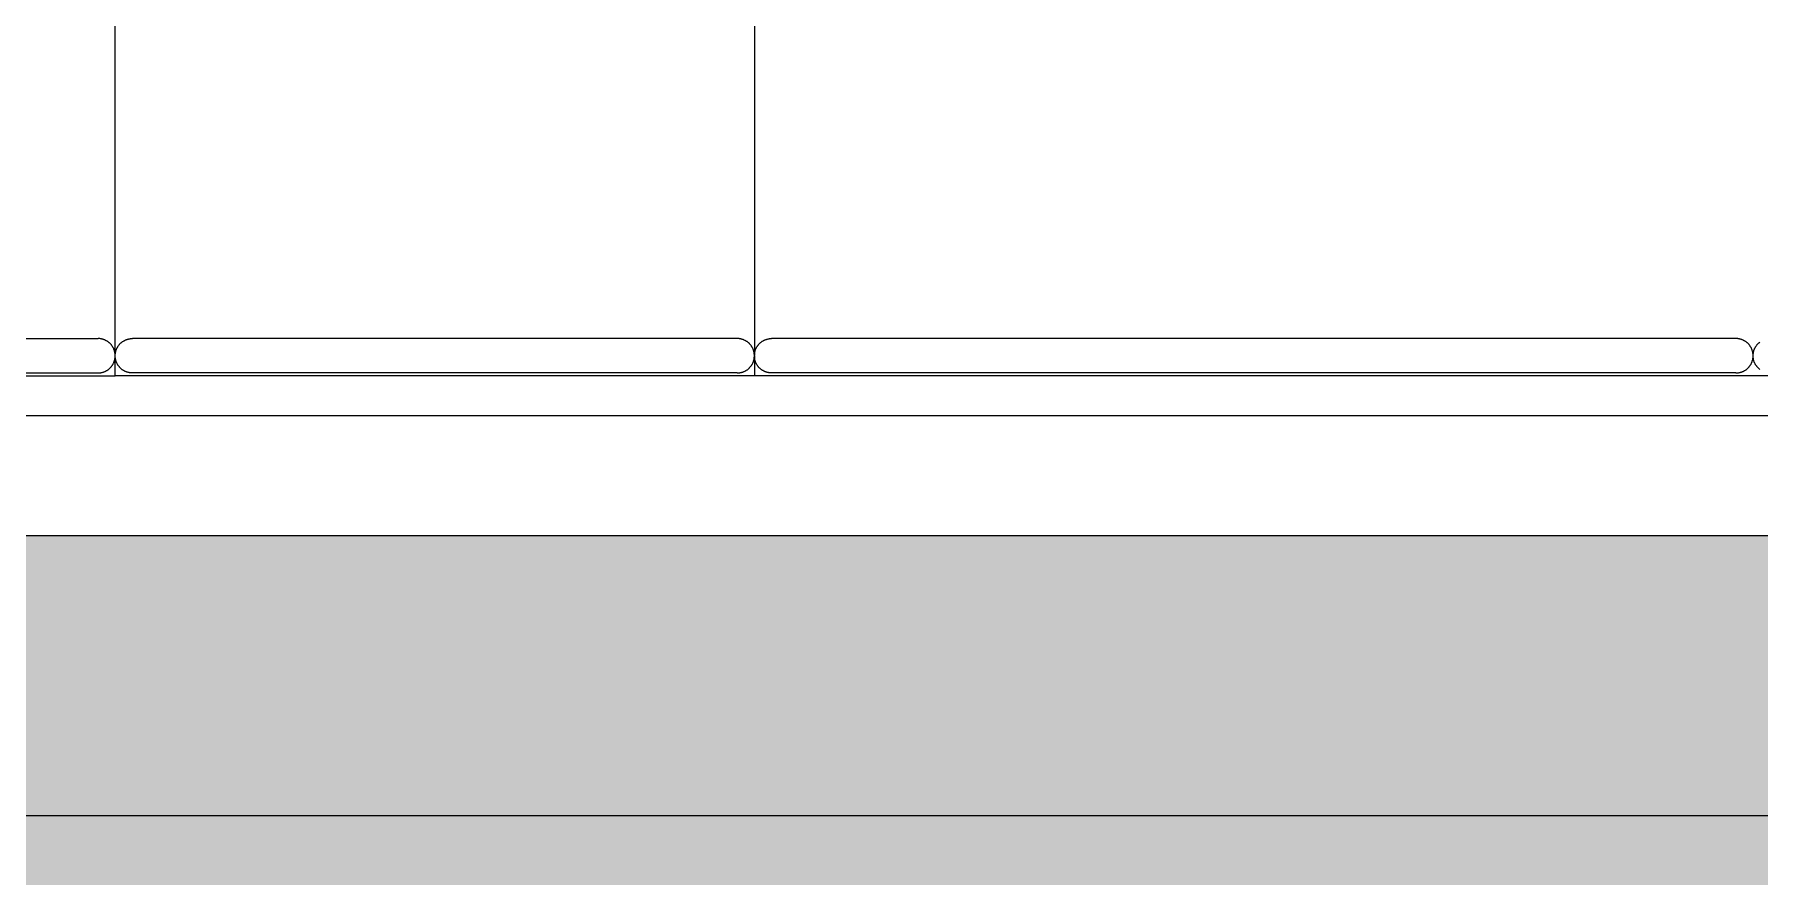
# Model space of a CAD drawing. Header units: millimetres. Extents: x -58335 to 291665, y -66693 to 213307.
# Drawn here: x 181853 to 184012, y -17328 to -16275 of the extents above; entities that cross this region are included whole.
import ezdxf

# ---------------------------------------------------------------- set-up
doc = ezdxf.new("R2010")
doc.units = ezdxf.units.MM
doc.header["$LTSCALE"] = 1000
for name, color, linetype in [('X-SITE$0$-MY-계획선', 253, 'Continuous'), ('X-SITE$0$-MY-녹지', 254, 'Continuous'), ('X-SITE$0$-MY-보조선', 253, 'Continuous'), ('X-SITE$0$-MY-시설선', 254, 'Continuous')]:
    doc.layers.add(name, color=color, linetype=linetype)
doc.linetypes.add('X-SITE$0$FENCELINE1', pattern='A,6.35,-2.54,[133,ltypeshp.shx,S=2.54,R=0,X=-2.54,Y=0],-2.54,25.4', length=36.83)
pattern_1 = [(0, (-29382.5, 14650.24), (317.5, 317.5), [158.75, -476.25]), (90, (-29303.13, 14570.87), (-317.5, 317.5), [158.75, -476.25])]

# ---------------------------------------------------------------- blocks, each defined once
blk = doc.blocks.new('X-SITE$0$GPSP-100')
at = {"layer": 'X-SITE$0$-MY-시설선'}
for points in [[(-400, -1100), (-400, -1524.5)], [(400, -1524.5), (400, -1100)], [(-1658.4, -1542), (-1657.9, -1541.7), (-1657.5, -1541.3), (-1657.1, -1541), (-1656.7, -1540.6), (-1656.3, -1540.2), (-1655.9, -1539.8), (-1655.5, -1539.4), (-1655.2, -1539), (-1654.8, -1538.6), (-1654.5, -1538.1), (-1654.1, -1537.7), (-1653.8, -1537.2), (-1653.5, -1536.8), (-1653.2, -1536.3), (-1652.9, -1535.8), (-1652.7, -1535.4), (-1652.4, -1534.9), (-1652.2, -1534.4), (-1651.9, -1533.9), (-1651.7, -1533.4), (-1651.5, -1532.9), (-1651.3, -1532.4), (-1651.1, -1531.9), (-1651, -1531.4), (-1650.8, -1530.9), (-1650.7, -1530.4), (-1650.6, -1529.9), (-1650.5, -1529.4), (-1650.4, -1528.9), (-1650.3, -1528.4), (-1650.2, -1527.9), (-1650.1, -1527.4), (-1650.1, -1526.9), (-1650, -1526.4), (-1650, -1526), (-1650, -1525.5), (-1650, -1525), (-1650, -1524.5), (-1650, -1524), (-1650, -1523.6), (-1650.1, -1523.1), (-1650.1, -1522.6), (-1650.2, -1522.1), (-1650.3, -1521.6), (-1650.4, -1521.1), (-1650.5, -1520.6), (-1650.6, -1520.1), (-1650.7, -1519.6), (-1650.8, -1519.1), (-1651, -1518.6), (-1651.1, -1518.1), (-1651.3, -1517.6), (-1651.5, -1517.1), (-1651.7, -1516.6), (-1651.9, -1516.1), (-1652.2, -1515.6), (-1652.4, -1515.1), (-1652.7, -1514.6), (-1652.9, -1514.2), (-1653.2, -1513.7), (-1653.5, -1513.2), (-1653.8, -1512.8), (-1654.1, -1512.3), (-1654.5, -1511.9), (-1654.8, -1511.4), (-1655.2, -1511), (-1655.5, -1510.6), (-1655.9, -1510.2), (-1656.3, -1509.8), (-1656.7, -1509.4), (-1657.1, -1509), (-1657.5, -1508.7), (-1657.9, -1508.3), (-1658.4, -1508)], [(-1628.5, -1546.5), (-1629, -1546.5), (-1629.5, -1546.5), (-1630, -1546.5), (-1630.5, -1546.4), (-1631, -1546.4), (-1631.4, -1546.3), (-1631.9, -1546.2), (-1632.4, -1546.1), (-1632.9, -1546), (-1633.4, -1545.9), (-1633.9, -1545.8), (-1634.4, -1545.7), (-1634.9, -1545.5), (-1635.4, -1545.4), (-1635.9, -1545.2), (-1636.4, -1545), (-1636.9, -1544.8), (-1637.4, -1544.6), (-1637.9, -1544.3), (-1638.4, -1544.1), (-1638.9, -1543.8), (-1639.4, -1543.6), (-1639.8, -1543.3), (-1640.3, -1543), (-1640.7, -1542.7), (-1641.2, -1542.4), (-1641.6, -1542), (-1642.1, -1541.7), (-1642.5, -1541.3), (-1642.9, -1541), (-1643.3, -1540.6), (-1643.7, -1540.2), (-1644.1, -1539.8), (-1644.5, -1539.4), (-1644.9, -1539), (-1645.2, -1538.6), (-1645.6, -1538.1), (-1645.9, -1537.7), (-1646.2, -1537.2), (-1646.5, -1536.8), (-1646.8, -1536.3), (-1647.1, -1535.8), (-1647.4, -1535.4), (-1647.6, -1534.9), (-1647.9, -1534.4), (-1648.1, -1533.9), (-1648.3, -1533.4), (-1648.5, -1532.9), (-1648.7, -1532.4), (-1648.9, -1531.9), (-1649, -1531.4), (-1649.2, -1530.9), (-1649.3, -1530.4), (-1649.5, -1529.9), (-1649.6, -1529.4), (-1649.7, -1528.9), (-1649.8, -1528.4), (-1649.8, -1527.9), (-1649.9, -1527.4), (-1649.9, -1526.9), (-1650, -1526.4), (-1650, -1526), (-1650, -1525.5), (-1650, -1525), (-1650, -1524.5), (-1650, -1524), (-1650, -1523.6), (-1649.9, -1523.1), (-1649.9, -1522.6), (-1649.8, -1522.1), (-1649.8, -1521.6), (-1649.7, -1521.1), (-1649.6, -1520.6), (-1649.5, -1520.1), (-1649.3, -1519.6), (-1649.2, -1519.1), (-1649, -1518.6), (-1648.9, -1518.1), (-1648.7, -1517.6), (-1648.5, -1517.1), (-1648.3, -1516.6), (-1648.1, -1516.1), (-1647.9, -1515.6), (-1647.6, -1515.1), (-1647.4, -1514.6), (-1647.1, -1514.2), (-1646.8, -1513.7), (-1646.5, -1513.2), (-1646.2, -1512.8), (-1645.9, -1512.3), (-1645.6, -1511.9), (-1645.2, -1511.4), (-1644.9, -1511), (-1644.5, -1510.6), (-1644.1, -1510.2), (-1643.7, -1509.8), (-1643.3, -1509.4), (-1642.9, -1509), (-1642.5, -1508.7), (-1642.1, -1508.3), (-1641.6, -1508), (-1641.2, -1507.6), (-1640.7, -1507.3), (-1640.3, -1507), (-1639.8, -1506.7), (-1639.4, -1506.4), (-1638.9, -1506.2), (-1638.4, -1505.9), (-1637.9, -1505.7), (-1637.4, -1505.4), (-1636.9, -1505.2), (-1636.4, -1505), (-1635.9, -1504.8), (-1635.4, -1504.6), (-1634.9, -1504.5), (-1634.4, -1504.3), (-1633.9, -1504.2), (-1633.4, -1504.1), (-1632.9, -1504), (-1632.4, -1503.9), (-1631.9, -1503.8), (-1631.4, -1503.7), (-1631, -1503.6), (-1630.5, -1503.6), (-1630, -1503.5), (-1629.5, -1503.5), (-1629, -1503.5), (-1628.5, -1503.5)], [(-1628.5, -1503.5), (-1528.5, -1503.5)], [(-1528.5, -1503.5), (-521.5, -1503.5)], [(-521.5, -1503.5), (-421.5, -1503.5)], [(-400, -1524.5), (-400, -1524.1), (-400, -1523.6), (-400.1, -1523.1), (-400.1, -1522.6), (-400.2, -1522.1), (-400.3, -1521.6), (-400.3, -1521.2), (-400.4, -1520.7), (-400.5, -1520.2), (-400.7, -1519.7), (-400.8, -1519.2), (-400.9, -1518.7), (-401.1, -1518.2), (-401.3, -1517.7), (-401.5, -1517.2), (-401.6, -1516.7), (-401.9, -1516.3), (-402.1, -1515.8), (-402.3, -1515.3), (-402.6, -1514.8), (-402.8, -1514.4), (-403.1, -1513.9), (-403.4, -1513.4), (-403.7, -1513), (-404, -1512.5), (-404.3, -1512.1), (-404.6, -1511.7), (-405, -1511.2), (-405.3, -1510.8), (-405.7, -1510.4), (-406.1, -1510), (-406.5, -1509.6), (-406.9, -1509.3), (-407.3, -1508.9), (-407.7, -1508.5), (-408.1, -1508.2), (-408.5, -1507.8), (-409, -1507.5), (-409.4, -1507.2), (-409.9, -1506.9), (-410.3, -1506.6), (-410.8, -1506.4), (-411.3, -1506.1), (-411.7, -1505.8), (-412.2, -1505.6), (-412.7, -1505.4), (-413.2, -1505.2), (-413.7, -1505), (-414.2, -1504.8), (-414.7, -1504.6), (-415.2, -1504.5), (-415.7, -1504.3), (-416.2, -1504.2), (-416.6, -1504.1), (-417.1, -1503.9), (-417.6, -1503.9), (-418.1, -1503.8), (-418.6, -1503.7), (-419.1, -1503.6), (-419.6, -1503.6), (-420.1, -1503.5), (-420.6, -1503.5), (-421, -1503.5), (-421.5, -1503.5)], [(-378.5, -1546.5), (-379, -1546.5), (-379.5, -1546.5), (-380, -1546.5), (-380.5, -1546.4), (-381, -1546.4), (-381.4, -1546.3), (-381.9, -1546.2), (-382.4, -1546.1), (-382.9, -1546), (-383.4, -1545.9), (-383.9, -1545.8), (-384.4, -1545.7), (-384.9, -1545.5), (-385.4, -1545.4), (-385.9, -1545.2), (-386.4, -1545), (-386.9, -1544.8), (-387.4, -1544.6), (-387.9, -1544.3), (-388.4, -1544.1), (-388.9, -1543.8), (-389.4, -1543.6), (-389.8, -1543.3), (-390.3, -1543), (-390.8, -1542.7), (-391.2, -1542.4), (-391.6, -1542), (-392.1, -1541.7), (-392.5, -1541.3), (-392.9, -1541), (-393.3, -1540.6), (-393.7, -1540.2), (-394.1, -1539.8), (-394.5, -1539.4), (-394.9, -1539), (-395.2, -1538.6), (-395.6, -1538.1), (-395.9, -1537.7), (-396.2, -1537.2), (-396.5, -1536.8), (-396.8, -1536.3), (-397.1, -1535.8), (-397.4, -1535.4), (-397.6, -1534.9), (-397.9, -1534.4), (-398.1, -1533.9), (-398.3, -1533.4), (-398.5, -1532.9), (-398.7, -1532.4), (-398.9, -1531.9), (-399, -1531.4), (-399.2, -1530.9), (-399.3, -1530.4), (-399.5, -1529.9), (-399.6, -1529.4), (-399.7, -1528.9), (-399.8, -1528.4), (-399.8, -1527.9), (-399.9, -1527.4), (-399.9, -1526.9), (-400, -1526.4), (-400, -1526), (-400, -1525.5), (-400, -1525), (-400, -1524.5), (-400, -1524), (-400, -1523.6), (-399.9, -1523.1), (-399.9, -1522.6), (-399.8, -1522.1), (-399.8, -1521.6), (-399.7, -1521.1), (-399.6, -1520.6), (-399.5, -1520.1), (-399.3, -1519.6), (-399.2, -1519.1), (-399, -1518.6), (-398.9, -1518.1), (-398.7, -1517.6), (-398.5, -1517.1), (-398.3, -1516.6), (-398.1, -1516.1), (-397.9, -1515.6), (-397.6, -1515.1), (-397.4, -1514.6), (-397.1, -1514.2), (-396.8, -1513.7), (-396.5, -1513.2), (-396.2, -1512.8), (-395.9, -1512.3), (-395.6, -1511.9), (-395.2, -1511.4), (-394.9, -1511), (-394.5, -1510.6), (-394.1, -1510.2), (-393.7, -1509.8), (-393.3, -1509.4), (-392.9, -1509), (-392.5, -1508.7), (-392.1, -1508.3), (-391.6, -1508), (-391.2, -1507.6), (-390.8, -1507.3), (-390.3, -1507), (-389.8, -1506.7), (-389.4, -1506.4), (-388.9, -1506.2), (-388.4, -1505.9), (-387.9, -1505.7), (-387.4, -1505.4), (-386.9, -1505.2), (-386.4, -1505), (-385.9, -1504.8), (-385.4, -1504.6), (-384.9, -1504.5), (-384.4, -1504.3), (-383.9, -1504.2), (-383.4, -1504.1), (-382.9, -1504), (-382.4, -1503.9), (-381.9, -1503.8), (-381.4, -1503.7), (-381, -1503.6), (-380.5, -1503.6), (-380, -1503.5), (-379.5, -1503.5), (-379, -1503.5), (-378.5, -1503.5)], [(-378.5, -1503.5), (-278.5, -1503.5)], [(-278.5, -1503.5), (278.5, -1503.5)], [(278.5, -1503.5), (378.5, -1503.5)], [(378.5, -1546.5), (379, -1546.5), (379.5, -1546.5), (379.9, -1546.5), (380.4, -1546.4), (380.9, -1546.4), (381.4, -1546.3), (381.9, -1546.2), (382.4, -1546.1), (382.9, -1546), (383.4, -1545.9), (383.9, -1545.8), (384.4, -1545.7), (384.9, -1545.5), (385.4, -1545.4), (385.9, -1545.2), (386.4, -1545), (386.9, -1544.8), (387.4, -1544.6), (387.9, -1544.3), (388.4, -1544.1), (388.9, -1543.8), (389.3, -1543.6), (389.8, -1543.3), (390.3, -1543), (390.7, -1542.7), (391.2, -1542.4), (391.6, -1542), (392.1, -1541.7), (392.5, -1541.3), (392.9, -1541), (393.3, -1540.6), (393.7, -1540.2), (394.1, -1539.8), (394.5, -1539.4), (394.8, -1539), (395.2, -1538.6), (395.5, -1538.1), (395.9, -1537.7), (396.2, -1537.2), (396.5, -1536.8), (396.8, -1536.3), (397.1, -1535.8), (397.3, -1535.4), (397.6, -1534.9), (397.8, -1534.4), (398.1, -1533.9), (398.3, -1533.4), (398.5, -1532.9), (398.7, -1532.4), (398.9, -1531.9), (399, -1531.4), (399.2, -1530.9), (399.3, -1530.4), (399.4, -1529.9), (399.5, -1529.4), (399.6, -1528.9), (399.7, -1528.4), (399.8, -1527.9), (399.9, -1527.4), (399.9, -1526.9), (400, -1526.4), (400, -1526), (400, -1525.5), (400, -1525), (400, -1524.5), (400, -1524), (400, -1523.6), (399.9, -1523.1), (399.9, -1522.6), (399.8, -1522.1), (399.7, -1521.6), (399.6, -1521.1), (399.5, -1520.6), (399.4, -1520.1), (399.3, -1519.6), (399.2, -1519.1), (399, -1518.6), (398.9, -1518.1), (398.7, -1517.6), (398.5, -1517.1), (398.3, -1516.6), (398.1, -1516.1), (397.8, -1515.6), (397.6, -1515.1), (397.3, -1514.6), (397.1, -1514.2), (396.8, -1513.7), (396.5, -1513.2), (396.2, -1512.8), (395.9, -1512.3), (395.5, -1511.9), (395.2, -1511.4), (394.8, -1511), (394.5, -1510.6), (394.1, -1510.2), (393.7, -1509.8), (393.3, -1509.4), (392.9, -1509), (392.5, -1508.7), (392.1, -1508.3), (391.6, -1508), (391.2, -1507.6), (390.7, -1507.3), (390.3, -1507), (389.8, -1506.7), (389.3, -1506.4), (388.9, -1506.2), (388.4, -1505.9), (387.9, -1505.7), (387.4, -1505.4), (386.9, -1505.2), (386.4, -1505), (385.9, -1504.8), (385.4, -1504.6), (384.9, -1504.5), (384.4, -1504.3), (383.9, -1504.2), (383.4, -1504.1), (382.9, -1504), (382.4, -1503.9), (381.9, -1503.8), (381.4, -1503.7), (380.9, -1503.6), (380.4, -1503.6), (379.9, -1503.5), (379.5, -1503.5), (379, -1503.5), (378.5, -1503.5)], [(421.5, -1546.5), (421, -1546.5), (420.5, -1546.5), (420.1, -1546.5), (419.6, -1546.4), (419.1, -1546.4), (418.6, -1546.3), (418.1, -1546.2), (417.6, -1546.1), (417.1, -1546), (416.6, -1545.9), (416.1, -1545.8), (415.6, -1545.7), (415.1, -1545.5), (414.6, -1545.4), (414.1, -1545.2), (413.6, -1545), (413.1, -1544.8), (412.6, -1544.6), (412.1, -1544.3), (411.6, -1544.1), (411.1, -1543.8), (410.7, -1543.6), (410.2, -1543.3), (409.7, -1543), (409.3, -1542.7), (408.8, -1542.4), (408.4, -1542), (407.9, -1541.7), (407.5, -1541.3), (407.1, -1541), (406.7, -1540.6), (406.3, -1540.2), (405.9, -1539.8), (405.5, -1539.4), (405.2, -1539), (404.8, -1538.6), (404.5, -1538.1), (404.1, -1537.7), (403.8, -1537.2), (403.5, -1536.8), (403.2, -1536.3), (402.9, -1535.8), (402.7, -1535.4), (402.4, -1534.9), (402.2, -1534.4), (401.9, -1533.9), (401.7, -1533.4), (401.5, -1532.9), (401.3, -1532.4), (401.1, -1531.9), (401, -1531.4), (400.8, -1530.9), (400.7, -1530.4), (400.6, -1529.9), (400.5, -1529.4), (400.4, -1528.9), (400.3, -1528.4), (400.2, -1527.9), (400.1, -1527.4), (400.1, -1526.9), (400, -1526.4), (400, -1526), (400, -1525.5), (400, -1525), (400, -1524.5), (400, -1524), (400, -1523.6), (400.1, -1523.1), (400.1, -1522.6), (400.2, -1522.1), (400.3, -1521.6), (400.4, -1521.1), (400.5, -1520.6), (400.6, -1520.1), (400.7, -1519.6), (400.8, -1519.1), (401, -1518.6), (401.1, -1518.1), (401.3, -1517.6), (401.5, -1517.1), (401.7, -1516.6), (401.9, -1516.1), (402.2, -1515.6), (402.4, -1515.1), (402.7, -1514.6), (402.9, -1514.2), (403.2, -1513.7), (403.5, -1513.2), (403.8, -1512.8), (404.1, -1512.3), (404.5, -1511.9), (404.8, -1511.4), (405.2, -1511), (405.5, -1510.6), (405.9, -1510.2), (406.3, -1509.8), (406.7, -1509.4), (407.1, -1509), (407.5, -1508.7), (407.9, -1508.3), (408.4, -1508), (408.8, -1507.6), (409.3, -1507.3), (409.7, -1507), (410.2, -1506.7), (410.7, -1506.4), (411.1, -1506.2), (411.6, -1505.9), (412.1, -1505.7), (412.6, -1505.4), (413.1, -1505.2), (413.6, -1505), (414.1, -1504.8), (414.6, -1504.6), (415.1, -1504.5), (415.6, -1504.3), (416.1, -1504.2), (416.6, -1504.1), (417.1, -1504), (417.6, -1503.9), (418.1, -1503.8), (418.6, -1503.7), (419.1, -1503.6), (419.6, -1503.6), (420.1, -1503.5), (420.5, -1503.5), (421, -1503.5), (421.5, -1503.5)], [(521.5, -1503.5), (421.5, -1503.5)], [(-421.5, -1546.5), (-421, -1546.5), (-420.6, -1546.5), (-420.1, -1546.5), (-419.6, -1546.4), (-419.1, -1546.4), (-418.6, -1546.3), (-418.1, -1546.2), (-417.6, -1546.1), (-417.1, -1546.1), (-416.6, -1545.9), (-416.2, -1545.8), (-415.7, -1545.7), (-415.2, -1545.5), (-414.7, -1545.4), (-414.2, -1545.2), (-413.7, -1545), (-413.2, -1544.8), (-412.7, -1544.6), (-412.2, -1544.4), (-411.7, -1544.2), (-411.3, -1543.9), (-410.8, -1543.6), (-410.3, -1543.4), (-409.9, -1543.1), (-409.4, -1542.8), (-409, -1542.5), (-408.5, -1542.2), (-408.1, -1541.8), (-407.7, -1541.5), (-407.3, -1541.1), (-406.9, -1540.7), (-406.5, -1540.4), (-406.1, -1540), (-405.7, -1539.6), (-405.3, -1539.2), (-405, -1538.8), (-404.6, -1538.3), (-404.3, -1537.9), (-404, -1537.5), (-403.7, -1537), (-403.4, -1536.6), (-403.1, -1536.1), (-402.8, -1535.6), (-402.6, -1535.2), (-402.3, -1534.7), (-402.1, -1534.2), (-401.9, -1533.7), (-401.6, -1533.3), (-401.5, -1532.8), (-401.3, -1532.3), (-401.1, -1531.8), (-400.9, -1531.3), (-400.8, -1530.8), (-400.7, -1530.3), (-400.5, -1529.8), (-400.4, -1529.3), (-400.3, -1528.8), (-400.3, -1528.4), (-400.2, -1527.9), (-400.1, -1527.4), (-400.1, -1526.9), (-400, -1526.4), (-400, -1525.9), (-400, -1525.5)], [(-400, -1525.5), (-400, -1550)], [(400, -1525.5), (400, -1525.5)], [(400, -1550), (400, -1525.5)], [(-2900, -1550), (-400, -1550)], [(-1628.5, -1546.5), (-1628.5, -1546.5), (-1626.8, -1546.5), (-1621.5, -1546.5), (-1528.5, -1546.5)], [(-1528.5, -1546.5), (-521.5, -1546.5)], [(-521.5, -1546.5), (-423.2, -1546.5), (-421.9, -1546.5), (-421.5, -1546.5), (-421.5, -1546.5)], [(-400, -1550), (400, -1550)], [(-378.5, -1546.5), (-378.5, -1546.5), (-376.8, -1546.5), (-371.5, -1546.5), (-278.5, -1546.5)], [(-278.5, -1546.5), (278.5, -1546.5)], [(278.5, -1546.5), (376.8, -1546.5), (378.1, -1546.5), (378.5, -1546.5), (378.5, -1546.5)], [(2900, -1550), (400, -1550)], [(521.5, -1546.5), (423.2, -1546.5), (421.9, -1546.5), (421.5, -1546.5), (421.5, -1546.5)]]:
    blk.add_lwpolyline(points, dxfattribs=at)
blk = doc.blocks.new('X-SITE$0$240910_L-1F')
at = {"layer": 'X-SITE$0$-MY-녹지'}
h = blk.add_hatch(dxfattribs=at)
h.set_pattern_fill('CROSS', color=256, scale=50, style=2)
h.set_pattern_definition(pattern_1)
edge = h.paths.add_edge_path()
edge.add_line((167850, -2045.3), (167850, 3516.6))
edge.add_arc((169000, 3516.6), 1150, 135, 180, ccw=False)
edge.add_line((168186.8, 4329.7), (170751, 6893.9))
edge.add_arc((170150, 7495), 850, 315, 360)
edge.add_line((171000, 7495), (171000, 10430.8))
edge.add_arc((170650, 10430.8), 350, 0, 90)
edge.add_line((170650, 10780.8), (169000, 10780.8))
edge.add_line((169000, 10780.8), (169000, 15580.8))
edge.add_line((169000, 15580.8), (171150, 15580.8))
edge.add_arc((171150, 15930.8), 350, 270, 360)
edge.add_line((171500, 15930.8), (171500, 18665.5))
edge.add_line((171500, 18665.5), (172500, 19665.5))
edge.add_line((172500, 19665.5), (172500, 33574.8))
edge.add_arc((171500, 32018.4), 1850, 57.2796, 90)
edge.add_line((171500, 33868.4), (163650, 33868.4))
edge.add_line((163650, 33868.4), (163650, -2251.6))
edge.add_line((163650, -2251.6), (118350, -2251.6))
edge.add_line((118350, -2251.6), (118350, 24610.8))
edge.add_arc((118000, 24610.8), 350, 0, 134.5656)
edge.add_line((117754.4, 24860.2), (112674.6, 19856.8))
edge.add_arc((113271.1, 19251.2), 850, 134.5656, 180)
edge.add_line((112421.1, 19251.2), (112421.1, -3601.6))
edge.add_arc((113271.1, -3601.6), 850, 180, 270)
edge.add_line((113271.1, -4451.6), (115271.1, -4451.6))
edge.add_line((115271.1, -4451.6), (117627.5, -6101.6))
edge.add_line((117627.5, -6101.6), (164145.7, -6101.6))
edge.add_line((164145.7, -6101.6), (167601, -2646.3))
edge.add_arc((167000, -2045.3), 850, 315, 360)
h = blk.add_hatch(dxfattribs=at)
h.set_pattern_fill('CROSS', color=256, scale=50, style=2)
h.set_pattern_definition(pattern_1)
edge = h.paths.add_edge_path()
edge.add_line((167850, -2045.3), (167850, 3516.6))
edge.add_arc((169000, 3516.6), 1150, 135, 180, ccw=False)
edge.add_line((168186.8, 4329.7), (170751, 6893.9))
edge.add_arc((170150, 7495), 850, 315, 360)
edge.add_line((171000, 7495), (171000, 10430.8))
edge.add_arc((170650, 10430.8), 350, 0, 90)
edge.add_line((170650, 10780.8), (169000, 10780.8))
edge.add_line((169000, 10780.8), (169000, 15580.8))
edge.add_line((169000, 15580.8), (171150, 15580.8))
edge.add_arc((171150, 15930.8), 350, 270, 360)
edge.add_line((171500, 15930.8), (171500, 18665.5))
edge.add_line((171500, 18665.5), (172500, 19665.5))
edge.add_line((172500, 19665.5), (172500, 33574.8))
edge.add_arc((171500, 32018.4), 1850, 57.2796, 90)
edge.add_line((171500, 33868.4), (163650, 33868.4))
edge.add_line((163650, 33868.4), (163650, -2251.6))
edge.add_line((163650, -2251.6), (118350, -2251.6))
edge.add_line((118350, -2251.6), (118350, 24610.8))
edge.add_arc((118000, 24610.8), 350, 0, 134.5656)
edge.add_line((117754.4, 24860.2), (112674.6, 19856.8))
edge.add_arc((113271.1, 19251.2), 850, 134.5656, 180)
edge.add_line((112421.1, 19251.2), (112421.1, -3601.6))
edge.add_arc((113271.1, -3601.6), 850, 180, 270)
edge.add_line((113271.1, -4451.6), (115271.1, -4451.6))
edge.add_line((115271.1, -4451.6), (117627.5, -6101.6))
edge.add_line((117627.5, -6101.6), (164145.7, -6101.6))
edge.add_line((164145.7, -6101.6), (167601, -2646.3))
edge.add_arc((167000, -2045.3), 850, 315, 360)
at = {"layer": 'X-SITE$0$-MY-계획선'}
blk.add_lwpolyline([(173500, 32018.4, 0.414214), (171500, 34018.4), (159601.2, 34018.4, 0.414214), (158601.2, 33018.4), (158601.2, 29448.4), (163500, 29448.4), (163500, -2101.6), (118500, -2101.6), (118500, 24610.8)], format="xyb", dxfattribs=at)
blk.add_lwpolyline([(173500, 32018.4, 0.414214), (171500, 34018.4), (159601.2, 34018.4, 0.414214), (158601.2, 33018.4), (158601.2, 29448.4), (163500, 29448.4), (163500, -2101.6), (118500, -2101.6), (118500, 24610.8)], format="xyb", dxfattribs=at)
at = {"layer": 'X-SITE$0$-MY-보조선'}
blk.add_lwpolyline([(118350, 24610.8), (118350, -2251.6), (163650, -2251.6), (163650, 29598.4), (158751.2, 29598.4), (158751.2, 33018.4, -0.414214), (159601.2, 33868.4), (171500, 33868.4, -0.414214), (173350, 32018.4)], format="xyb", dxfattribs=at)
blk.add_lwpolyline([(118350, 24610.8), (118350, -2251.6), (163650, -2251.6), (163650, 29598.4), (158751.2, 29598.4), (158751.2, 33018.4, -0.414214), (159601.2, 33868.4), (171500, 33868.4, -0.414214), (173350, 32018.4)], format="xyb", dxfattribs=at)
at = {"layer": 'X-SITE$0$-MY-시설선', "linetype": 'X-SITE$0$FENCELINE1', "ltscale": 0.15}
blk.add_lwpolyline([(118000, 24960.8), (118000, -2601.6), (164000, -2601.6), (164000, 28198.4)], dxfattribs=at)
blk.add_lwpolyline([(118000, 24960.8), (118000, -2601.6), (164000, -2601.6), (164000, 28198.4)], dxfattribs=at)
at = {"layer": 'X-SITE$0$-MY-시설선', "xscale": -1}
blk.add_blockref('X-SITE$0$GPSP-100', (152971.9, -501.6), dxfattribs=at)
blk.add_blockref('X-SITE$0$GPSP-100', (152971.9, -501.6), dxfattribs=at)

msp = doc.modelspace()

# ---------------------------------------------------------------- block references
msp.add_blockref('X-SITE$0$240910_L-1F', (29382.5, -14650.2))

doc.saveas('drawing.dxf')
